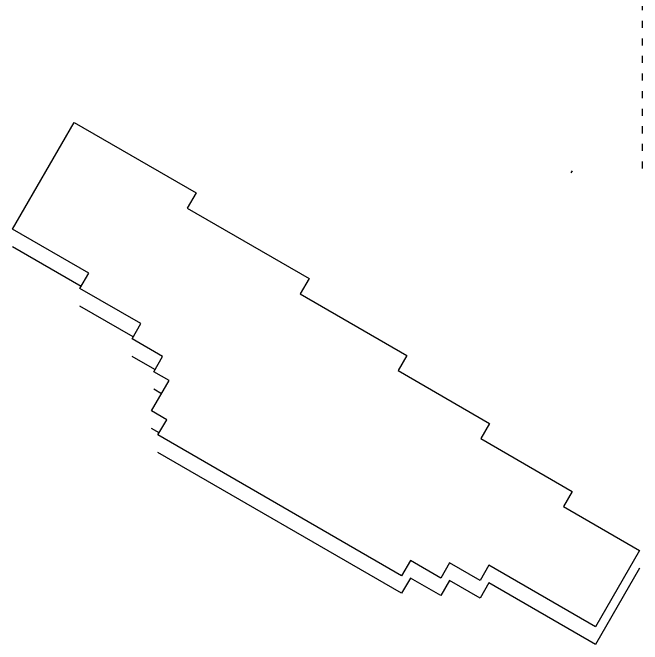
# Model space of a CAD drawing. Header units: metres. Extents: x 1950 to 2882, y 2050 to 2715.
# Drawn here: x 1985.7 to 2093.1, y 2050.4 to 2158.1 of the extents above; entities that cross this region are included whole.
import ezdxf

# ---------------------------------------------------------------- set-up
doc = ezdxf.new("R2010")
doc.units = ezdxf.units.M
doc.linetypes.add('ACAD_ISO03W100', pattern=[30, 12, -18])
doc.layers.add('lineass', color=250, linetype='ACAD_ISO03W100', transparency=0.5)
doc.layers.add('OUTLINE', color=250, linetype='Continuous')

msp = doc.modelspace()

# ---------------------------------------------------------------- linework, layer by layer
at = {"layer": 'lineass', "ltscale": 0.1}
msp.add_line((2093.08, 2131.53), (2093.08, 2171.42), dxfattribs=at)
at = {"layer": 'OUTLINE'}
for points in [[(1985.66, 2121.18), (1996.16, 2139.36), (2016.95, 2127.36), (2015.45, 2124.76), (2036.23, 2112.76), (2034.73, 2110.17), (2052.92, 2099.67), (2051.42, 2097.07), (2067.01, 2088.07), (2065.51, 2085.47), (2081.1, 2076.47), (2079.6, 2073.87), (2092.59, 2066.37), (2085.09, 2053.38), (2066.9, 2063.88), (2065.4, 2061.28), (2060.2, 2064.28), (2058.7, 2061.69), (2053.51, 2064.69), (2052.01, 2062.09), (2010.44, 2086.09), (2011.94, 2088.69), (2009.34, 2090.19), (2012.34, 2095.38), (2009.74, 2096.88), (2011.24, 2099.48), (2006.05, 2102.48), (2007.55, 2105.08), (1997.15, 2111.08), (1998.65, 2113.68), (1985.66, 2121.18)], [(2081.1, 2131.16), (2080.89, 2130.81)], [(1997.35, 2111.43), (1985.66, 2118.18)], [(2006.25, 2102.83), (1997.15, 2108.08)], [(2009.94, 2097.23), (2006.05, 2099.48)], [(2011.04, 2093.13), (2009.74, 2093.88)], [(2010.64, 2086.44), (2009.34, 2087.19)], [(2092.59, 2063.37), (2085.09, 2050.38), (2066.9, 2060.88), (2065.4, 2058.28), (2060.2, 2061.28), (2058.7, 2058.69), (2053.51, 2061.69), (2052.01, 2059.09), (2010.44, 2083.09)]]:
    msp.add_lwpolyline(points, dxfattribs=at)

doc.saveas('drawing.dxf')
